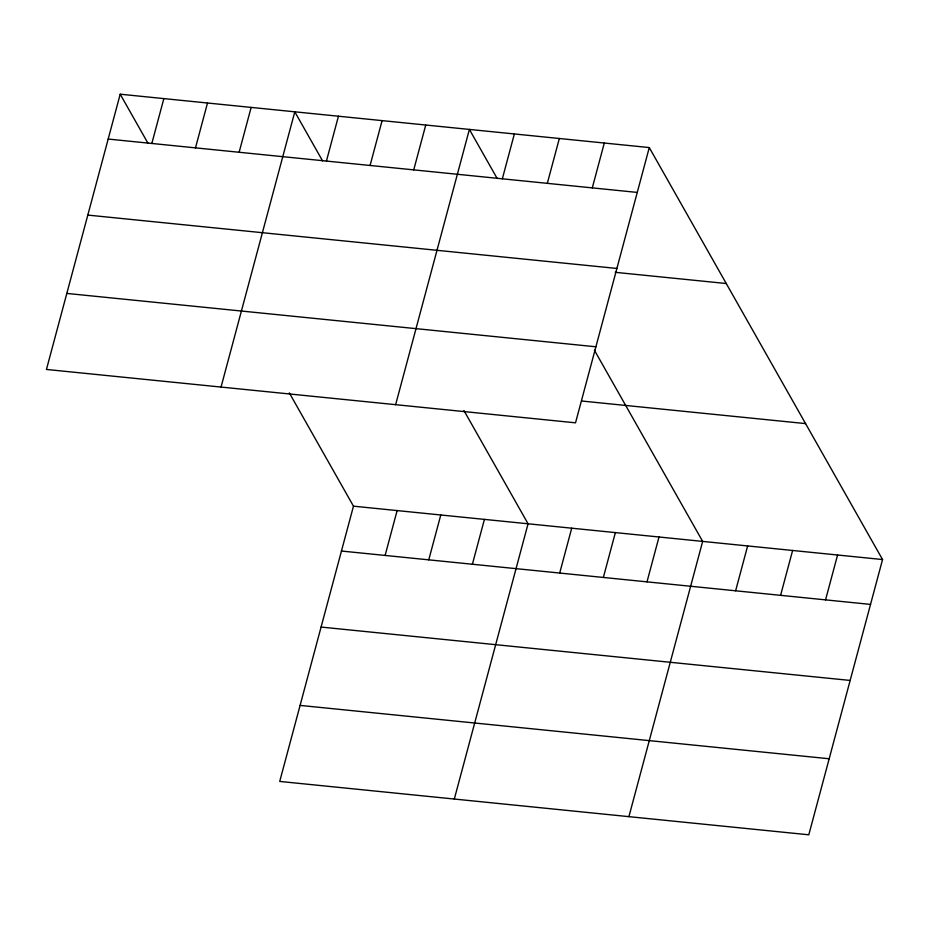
<?xml version="1.0" encoding="UTF-8"?>
<svg xmlns="http://www.w3.org/2000/svg" width="929" height="929" viewBox="0 0 929 929"><rect width="100%" height="100%" fill="white"/><g stroke="black" fill="none" stroke-linecap="round" stroke-linejoin="round"><path stroke-width="1.39" d="M120.201 94.201L46.45 369.452L575.527 422.823L649.278 147.572L120.201 94.201L148.001 143.298M151.833 143.461L163.852 98.602M195.485 147.862L207.504 103.014M239.136 152.263L251.144 107.416M221.044 387.068L294.795 111.817L322.595 160.914M326.427 161.077L338.446 116.218M370.079 165.478L382.098 120.619M413.73 169.879L425.749 125.02M289.325 392.886L353.473 506.177L279.722 781.428L808.799 834.799L882.55 559.548L649.278 147.572M395.638 404.672L469.389 129.421L497.189 178.519M385.105 555.437L397.124 510.578M502.345 178.821L514.364 133.962M428.757 559.839L440.776 514.991M547.32 183.35L559.339 138.502M472.396 564.24L484.415 519.392M592.284 187.89L604.303 143.031M454.316 799.045L528.067 523.793L463.919 410.502M559.699 573.054L571.718 528.195M603.351 577.455L615.37 532.596M647.002 581.856L659.009 536.997M628.91 816.649L702.661 541.398L594.374 350.163M735.617 590.798L747.636 545.938M780.592 595.326L792.611 550.479M825.556 599.867L837.575 555.008M108.182 139.06L637.259 192.419M87.814 215.087L616.891 268.458M615.23 272.325L726.257 283.519M66.818 293.425L595.895 346.784M582.03 401.049L805.571 423.601M353.473 506.177L882.55 559.548M341.454 551.036L870.531 604.407M321.086 627.063L850.163 680.434M300.09 705.401L829.167 758.761"/></g></svg>
